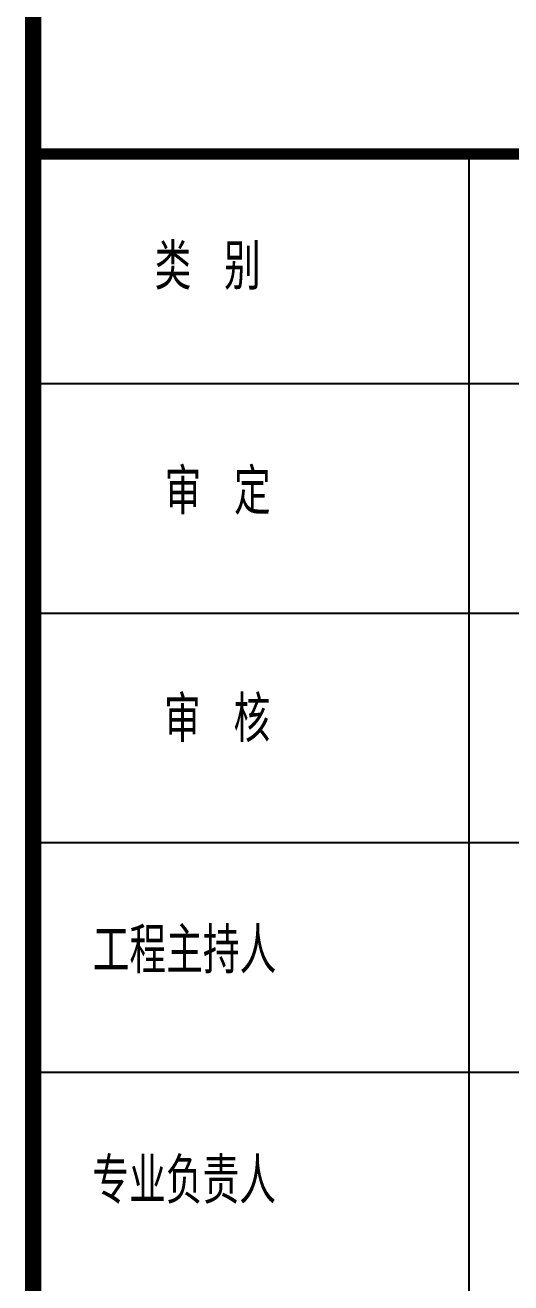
# Model space of a CAD drawing. Extents: x -417156 to 1571408, y 205758 to 1045562.
# Drawn here: x 1558338 to 1562570, y 906494 to 917454 of the extents above; entities that cross this region are included whole.
import ezdxf

# ---------------------------------------------------------------- set-up
doc = ezdxf.new("R2010")
doc.units = 0
doc.header["$LTSCALE"] = 1000
doc.header["$MEASUREMENT"] = 0
for name, color, linetype in [('PP-PM-TK', 7, 'CONTINUOUS'), ('PUB_TEXT', 7, 'CONTINUOUS'), ('PUB_TITLE', 4, 'CONTINUOUS')]:
    doc.layers.add(name, color=color, linetype=linetype)
doc.styles.add('TQ', font='txt.shx', dxfattribs={"width": 0.8, "bigfont": 'hztxt.shx'})

msp = doc.modelspace()

# ---------------------------------------------------------------- linework, layer by layer
at = {"layer": 'PP-PM-TK', "color": 4, "const_width": 140}
msp.add_lwpolyline([(1558408, 984603), (1558408, 869803)], dxfattribs=at)
at = {"layer": 'PUB_TITLE', "color": 4}
for p, q in [((1562208, 902331), (1562208, 916331)), ((1558408, 914331), (1569408, 914331)), ((1558408, 912331), (1569408, 912331)), ((1558408, 910331), (1569408, 910331)), ((1558408, 908331), (1569408, 908331))]:
    msp.add_line(p, q, dxfattribs=at)
at = {"layer": 'PUB_TITLE', "color": 4, "const_width": 100}
msp.add_lwpolyline([(1558408, 916331), (1569408, 916331)], dxfattribs=at)

# ---------------------------------------------------------------- texts
at = {"layer": 'PUB_TEXT', "color": 2, "char_height": 400, "width": 3359.66, "attachment_point": 1, "style": 'TQ'}
for s, insert in [('类 别', (1559466, 915549)), ('审 定', (1559553, 913589)), ('审 核', (1559549, 911606)), ('工程主持人', (1558927, 909590)), ('专业负责人', (1558924, 907583))]:
    msp.add_mtext(s, dxfattribs=dict(at, insert=insert))

doc.saveas('drawing.dxf')
